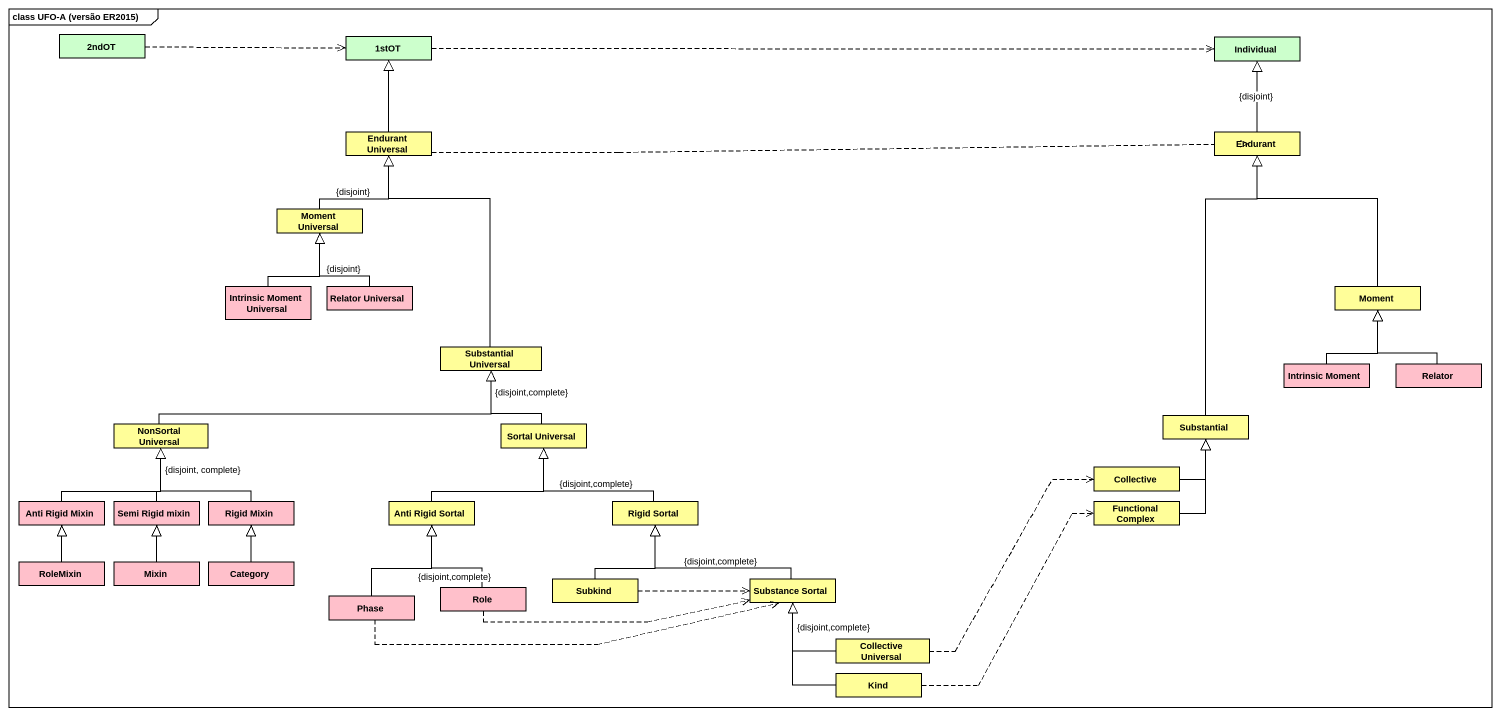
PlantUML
@startuml
mainframe class UFO-A (versão ER2015)
hide circle
hide empty members
class "2ndOT" as c2ndOT #CCFFCC
class "1stOT" as c1stOT #CCFFCC
class Individual #CCFFCC
class "Endurant Universal" as Endurant_Universal #FFFE99
class Endurant #FFFE99
class "Moment Universal" as Moment_Universal #FFFE99
class "Intrinsic Moment Universal" as Intrinsic_Moment_Universal #FFC0CB
class "Relator Universal" as Relator_Universal #FFC0CB
class Moment #FFFE99
class "Substantial Universal" as Substantial_Universal #FFFE99
class "Intrinsic Moment" as Intrinsic_Moment #FFC0CB
class Relator #FFC0CB
class Substantial #FFFE99
class "NonSortal Universal" as NonSortal_Universal #FFFE99
class "Sortal Universal" as Sortal_Universal #FFFE99
class Collective #FFFE99
class "Anti Rigid Mixin" as Anti_Rigid_Mixin #FFC0CB
class "Semi Rigid mixin" as Semi_Rigid_mixin #FFC0CB
class "Rigid Mixin" as Rigid_Mixin #FFC0CB
class "Anti Rigid Sortal" as Anti_Rigid_Sortal #FFFE99
class "Rigid Sortal" as Rigid_Sortal #FFFE99
class "Functional Complex" as Functional_Complex #FFFE99
class RoleMixin #FFC0CB
class Mixin #FFC0CB
class Category #FFC0CB
class Phase #FFC0CB
class Role #FFC0CB
class Subkind #FFFE99
class "Substance Sortal" as Substance_Sortal #FFFE99
class "Collective Universal" as Collective_Universal #FFFE99
class Kind #FFFE99
c2ndOT .right.> c1stOT
c1stOT .right.> Individual
Endurant_Universal -up-|> c1stOT
Endurant_Universal .right.> Endurant
Endurant -up-|> Individual : {disjoint}
Moment_Universal -up-|> Endurant_Universal : {disjoint}
Intrinsic_Moment_Universal -up-|> Moment_Universal
Relator_Universal -up-|> Moment_Universal : {disjoint}
Moment -up-|> Endurant
Substantial_Universal -up-|> Endurant_Universal
Intrinsic_Moment -up-|> Moment
Relator -up-|> Moment
Substantial -up-|> Endurant
NonSortal_Universal -right-|> Substantial_Universal
Sortal_Universal -up-|> Substantial_Universal : {disjoint,complete}
Collective -up-|> Substantial
Anti_Rigid_Mixin -up-|> NonSortal_Universal
Semi_Rigid_mixin -up-|> NonSortal_Universal : {disjoint, complete}
Rigid_Mixin -up-|> NonSortal_Universal
Anti_Rigid_Sortal -up-|> Sortal_Universal
Rigid_Sortal -up-|> Sortal_Universal : {disjoint,complete}
Functional_Complex -up-|> Substantial
RoleMixin -up-|> Anti_Rigid_Mixin
Mixin -up-|> Semi_Rigid_mixin
Category -up-|> Rigid_Mixin
Phase -up-|> Anti_Rigid_Sortal
Phase .right.> Substance_Sortal
Role -up-|> Anti_Rigid_Sortal : {disjoint,complete}
Role .right.> Substance_Sortal
Subkind -up-|> Rigid_Sortal
Subkind .right.> Substance_Sortal
Substance_Sortal -left-|> Rigid_Sortal : {disjoint,complete}
Collective_Universal .up.> Collective
Collective_Universal -up-|> Substance_Sortal : {disjoint,complete}
Kind .up.> Functional_Complex
Kind -up-|> Substance_Sortal
@enduml
